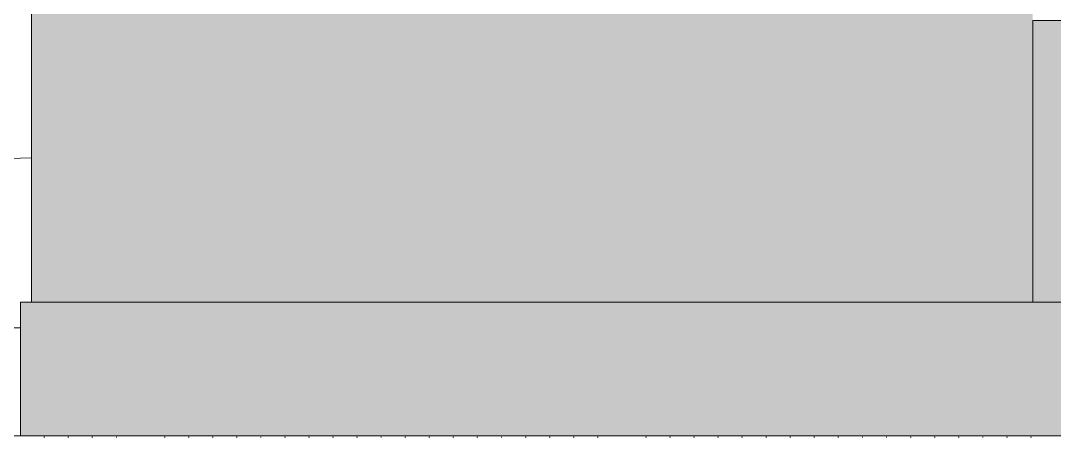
# Model space of a CAD drawing. Header units: metres. Extents: x -14 to 130, y -38 to 4.
# Drawn here: x 109.644 to 111.554, y -30.394 to -29.624 of the extents above; entities that cross this region are included whole.
import ezdxf

# ---------------------------------------------------------------- set-up
doc = ezdxf.new("R2010")
doc.units = ezdxf.units.M
doc.header["$MEASUREMENT"] = 0
for name, color, linetype in [('A-Ost_Ansicht Ost PP_2_140 Brüstung', 7, 'Continuous'), ('A-Ost_Ansicht Ost PP_2_140 Geländer transparent', 7, 'Continuous'), ('A-Ost_Ansicht Ost PP_2_611 Entwässerung', 7, 'Continuous'), ('A-Ost_Ansicht Ost PP_2_710 Gelände', 7, 'Continuous'), ('A-Ost_Ansicht Ost PP_2_717 Außen Ausstattung', 7, 'Continuous')]:
    doc.layers.add(name, color=color, linetype=linetype)

msp = doc.modelspace()

# ---------------------------------------------------------------- hatches: boundary and pattern name
at = {"layer": 'A-Ost_Ansicht Ost PP_2_140 Brüstung', "linetype": 'Continuous', "lineweight": 0, "true_color": 0x000000}
msp.add_hatch(color=18, dxfattribs=at).paths.add_polyline_path([(111.6318, -30.1437), (109.6442, -30.1437), (109.6442, -30.3912), (111.6318, -30.3912)])
at = {"layer": 'A-Ost_Ansicht Ost PP_2_140 Geländer transparent', "linetype": 'Continuous', "lineweight": 0, "true_color": 0x000000}
msp.add_hatch(color=18, dxfattribs=at).paths.add_polyline_path([(109.6642, -30.1437), (111.5142, -30.1437), (111.5142, -29.4637), (110.7442, -29.4637), (110.7442, -29.3137), (109.6642, -29.3137)])
at = {"layer": 'A-Ost_Ansicht Ost PP_2_611 Entwässerung', "linetype": 'Continuous', "lineweight": 0, "true_color": 0x000000}
msp.add_hatch(color=18, dxfattribs=at).paths.add_polyline_path([(111.5142, -30.1437), (111.6242, -30.1437), (111.6242, -29.6237), (111.5142, -29.6237)])

# ---------------------------------------------------------------- linework, layer by layer
at = {"layer": 'A-Ost_Ansicht Ost PP_2_140 Brüstung', "color": 7, "linetype": 'Continuous', "lineweight": 18, "ltscale": 1000}
for p in [(111.6318, -30.1437), (109.6442, -30.3912)]:
    msp.add_line(p, (109.6442, -30.1437), dxfattribs=at)
at = {"layer": 'A-Ost_Ansicht Ost PP_2_140 Geländer transparent', "color": 7, "linetype": 'Continuous', "lineweight": 18, "ltscale": 1000}
msp.add_line((109.6642, -29.3137), (109.6642, -30.1437), dxfattribs=at)
at = {"layer": 'A-Ost_Ansicht Ost PP_2_611 Entwässerung', "color": 7, "linetype": 'Continuous', "lineweight": 18, "ltscale": 1000}
for p, q in [((111.5142, -29.6237), (111.6242, -29.6237)), ((111.5142, -30.1437), (111.5142, -29.6237))]:
    msp.add_line(p, q, dxfattribs=at)
at = {"layer": 'A-Ost_Ansicht Ost PP_2_710 Gelände', "color": 83, "linetype": 'Continuous', "lineweight": 13, "ltscale": 1000, "true_color": 0x89cd89}
msp.add_line((109.6642, -29.8773), (105.7302, -29.9819), dxfattribs=at)
at = {"layer": 'A-Ost_Ansicht Ost PP_2_717 Außen Ausstattung', "color": 7, "linetype": 'Continuous', "lineweight": 13, "ltscale": 1000}
for p, q in [((109.6442, -30.1912), (107.4192, -30.1912)), ((105.4193, -30.3912), (111.6318, -30.3912)), ((109.687, -30.3937), (109.6874, -30.3937)), ((109.6874, -30.3937), (109.6878, -30.3937)), ((109.6878, -30.3937), (109.6883, -30.3937)), ((109.6883, -30.3937), (109.6887, -30.3937)), ((109.7314, -30.3937), (109.7319, -30.3937)), ((109.7319, -30.3937), (109.7323, -30.3937)), ((109.7323, -30.3937), (109.7327, -30.3937)), ((109.7327, -30.3937), (109.7332, -30.3937)), ((109.7759, -30.3937), (109.7763, -30.3937)), ((109.7763, -30.3937), (109.7768, -30.3937)), ((109.7768, -30.3937), (109.7772, -30.3937)), ((109.7772, -30.3937), (109.7776, -30.3937)), ((109.8204, -30.3937), (109.8208, -30.3937)), ((109.8208, -30.3937), (109.8212, -30.3937)), ((109.8212, -30.3937), (109.8217, -30.3937)), ((109.8217, -30.3937), (109.8221, -30.3937)), ((109.9093, -30.3937), (109.9097, -30.3937)), ((109.9097, -30.3937), (109.9102, -30.3937)), ((109.9102, -30.3937), (109.9106, -30.3937)), ((109.9106, -30.3937), (109.911, -30.3937)), ((109.9538, -30.3937), (109.9542, -30.3937)), ((109.9542, -30.3937), (109.9546, -30.3937)), ((109.9546, -30.3937), (109.9551, -30.3937)), ((109.9551, -30.3937), (109.9555, -30.3937)), ((109.9982, -30.3937), (109.9987, -30.3937)), ((109.9987, -30.3937), (109.9991, -30.3937)), ((109.9991, -30.3937), (109.9995, -30.3937)), ((109.9995, -30.3937), (109.9999, -30.3937)), ((110.0427, -30.3937), (110.0431, -30.3937)), ((110.0431, -30.3937), (110.0435, -30.3937)), ((110.0435, -30.3937), (110.044, -30.3937)), ((110.044, -30.3937), (110.0444, -30.3937)), ((110.0872, -30.3937), (110.0876, -30.3937)), ((110.0876, -30.3937), (110.088, -30.3937)), ((110.088, -30.3937), (110.0884, -30.3937)), ((110.0884, -30.3937), (110.0889, -30.3937)), ((110.1316, -30.3937), (110.132, -30.3937)), ((110.132, -30.3937), (110.1325, -30.3937)), ((110.1325, -30.3937), (110.1329, -30.3937)), ((110.1329, -30.3937), (110.1333, -30.3937)), ((110.1761, -30.3937), (110.1765, -30.3937)), ((110.1765, -30.3937), (110.1769, -30.3937)), ((110.1769, -30.3937), (110.1774, -30.3937)), ((110.1774, -30.3937), (110.1778, -30.3937)), ((110.2206, -30.3937), (110.221, -30.3937)), ((110.221, -30.3937), (110.2214, -30.3937)), ((110.2214, -30.3937), (110.2218, -30.3937)), ((110.2218, -30.3937), (110.2223, -30.3937)), ((110.265, -30.3937), (110.2654, -30.3937)), ((110.2654, -30.3937), (110.2659, -30.3937)), ((110.2659, -30.3937), (110.2663, -30.3937)), ((110.2663, -30.3937), (110.2667, -30.3937)), ((110.3095, -30.3937), (110.3099, -30.3937)), ((110.3099, -30.3937), (110.3103, -30.3937)), ((110.3103, -30.3937), (110.3108, -30.3937)), ((110.3108, -30.3937), (110.3112, -30.3937)), ((110.3539, -30.3937), (110.3544, -30.3937)), ((110.3544, -30.3937), (110.3548, -30.3937)), ((110.3548, -30.3937), (110.3552, -30.3937)), ((110.3552, -30.3937), (110.3557, -30.3937)), ((110.3984, -30.3937), (110.3988, -30.3937)), ((110.3988, -30.3937), (110.3993, -30.3937)), ((110.3993, -30.3937), (110.3997, -30.3937)), ((110.3997, -30.3937), (110.4001, -30.3937)), ((110.4429, -30.3937), (110.4433, -30.3937)), ((110.4433, -30.3937), (110.4437, -30.3937)), ((110.4437, -30.3937), (110.4442, -30.3937)), ((110.4442, -30.3937), (110.4446, -30.3937)), ((110.4873, -30.3937), (110.4878, -30.3937)), ((110.4878, -30.3937), (110.4882, -30.3937)), ((110.4882, -30.3937), (110.4886, -30.3937)), ((110.4886, -30.3937), (110.489, -30.3937)), ((110.5318, -30.3937), (110.5322, -30.3937)), ((110.5322, -30.3937), (110.5327, -30.3937)), ((110.5327, -30.3937), (110.5331, -30.3937)), ((110.5331, -30.3937), (110.5335, -30.3937)), ((110.5763, -30.3937), (110.5767, -30.3937)), ((110.5767, -30.3937), (110.5771, -30.3937)), ((110.5771, -30.3937), (110.5776, -30.3937)), ((110.5776, -30.3937), (110.578, -30.3937)), ((110.6207, -30.3937), (110.6212, -30.3937)), ((110.6212, -30.3937), (110.6216, -30.3937)), ((110.6216, -30.3937), (110.622, -30.3937)), ((110.622, -30.3937), (110.6224, -30.3937)), ((110.6652, -30.3937), (110.6656, -30.3937)), ((110.6656, -30.3937), (110.666, -30.3937)), ((110.666, -30.3937), (110.6665, -30.3937)), ((110.6665, -30.3937), (110.6669, -30.3937)), ((110.7097, -30.3937), (110.7101, -30.3937)), ((110.7101, -30.3937), (110.7105, -30.3937)), ((110.7105, -30.3937), (110.7109, -30.3937)), ((110.7109, -30.3937), (110.7114, -30.3937)), ((110.7986, -30.3937), (110.799, -30.3937)), ((110.799, -30.3937), (110.7994, -30.3937)), ((110.7994, -30.3937), (110.7999, -30.3937)), ((110.7999, -30.3937), (110.8003, -30.3937)), ((110.8431, -30.3937), (110.8435, -30.3937)), ((110.8435, -30.3937), (110.8439, -30.3937)), ((110.8439, -30.3937), (110.8443, -30.3937)), ((110.8443, -30.3937), (110.8448, -30.3937)), ((110.8875, -30.3937), (110.8879, -30.3937)), ((110.8879, -30.3937), (110.8884, -30.3937)), ((110.8884, -30.3937), (110.8888, -30.3937)), ((110.8888, -30.3937), (110.8892, -30.3937)), ((110.932, -30.3937), (110.9324, -30.3937)), ((110.9324, -30.3937), (110.9328, -30.3937)), ((110.9328, -30.3937), (110.9333, -30.3937)), ((110.9333, -30.3937), (110.9337, -30.3937)), ((110.9764, -30.3937), (110.9769, -30.3937)), ((110.9769, -30.3937), (110.9773, -30.3937)), ((110.9773, -30.3937), (110.9777, -30.3937)), ((110.9777, -30.3937), (110.9782, -30.3937)), ((111.0209, -30.3937), (111.0213, -30.3937)), ((111.0213, -30.3937), (111.0218, -30.3937)), ((111.0218, -30.3937), (111.0222, -30.3937)), ((111.0222, -30.3937), (111.0226, -30.3937)), ((111.0654, -30.3937), (111.0658, -30.3937)), ((111.0658, -30.3937), (111.0662, -30.3937)), ((111.0662, -30.3937), (111.0667, -30.3937)), ((111.0667, -30.3937), (111.0671, -30.3937)), ((111.1098, -30.3937), (111.1103, -30.3937)), ((111.1103, -30.3937), (111.1107, -30.3937)), ((111.1107, -30.3937), (111.1111, -30.3937)), ((111.1111, -30.3937), (111.1115, -30.3937)), ((111.1543, -30.3937), (111.1547, -30.3937)), ((111.1547, -30.3937), (111.1552, -30.3937)), ((111.1552, -30.3937), (111.1556, -30.3937)), ((111.1556, -30.3937), (111.156, -30.3937)), ((111.1988, -30.3937), (111.1992, -30.3937)), ((111.1992, -30.3937), (111.1996, -30.3937)), ((111.1996, -30.3937), (111.2001, -30.3937)), ((111.2001, -30.3937), (111.2005, -30.3937)), ((111.2432, -30.3937), (111.2437, -30.3937)), ((111.2437, -30.3937), (111.2441, -30.3937)), ((111.2441, -30.3937), (111.2445, -30.3937)), ((111.2445, -30.3937), (111.2449, -30.3937)), ((111.2877, -30.3937), (111.2881, -30.3937)), ((111.2881, -30.3937), (111.2885, -30.3937)), ((111.2885, -30.3937), (111.289, -30.3937)), ((111.289, -30.3937), (111.2894, -30.3937)), ((111.3322, -30.3937), (111.3326, -30.3937)), ((111.3326, -30.3937), (111.333, -30.3937)), ((111.333, -30.3937), (111.3334, -30.3937)), ((111.3334, -30.3937), (111.3339, -30.3937)), ((111.3766, -30.3937), (111.377, -30.3937)), ((111.377, -30.3937), (111.3775, -30.3937)), ((111.3775, -30.3937), (111.3779, -30.3937)), ((111.3779, -30.3937), (111.3783, -30.3937)), ((111.4211, -30.3937), (111.4215, -30.3937)), ((111.4215, -30.3937), (111.4219, -30.3937)), ((111.4219, -30.3937), (111.4224, -30.3937)), ((111.4224, -30.3937), (111.4228, -30.3937)), ((111.4656, -30.3937), (111.466, -30.3937)), ((111.466, -30.3937), (111.4664, -30.3937)), ((111.4664, -30.3937), (111.4668, -30.3937)), ((111.4668, -30.3937), (111.4673, -30.3937)), ((111.51, -30.3937), (111.5104, -30.3937)), ((111.5104, -30.3937), (111.5109, -30.3937)), ((111.5109, -30.3937), (111.5113, -30.3937)), ((111.5113, -30.3937), (111.5117, -30.3937))]:
    msp.add_line(p, q, dxfattribs=at)

doc.saveas('drawing.dxf')
